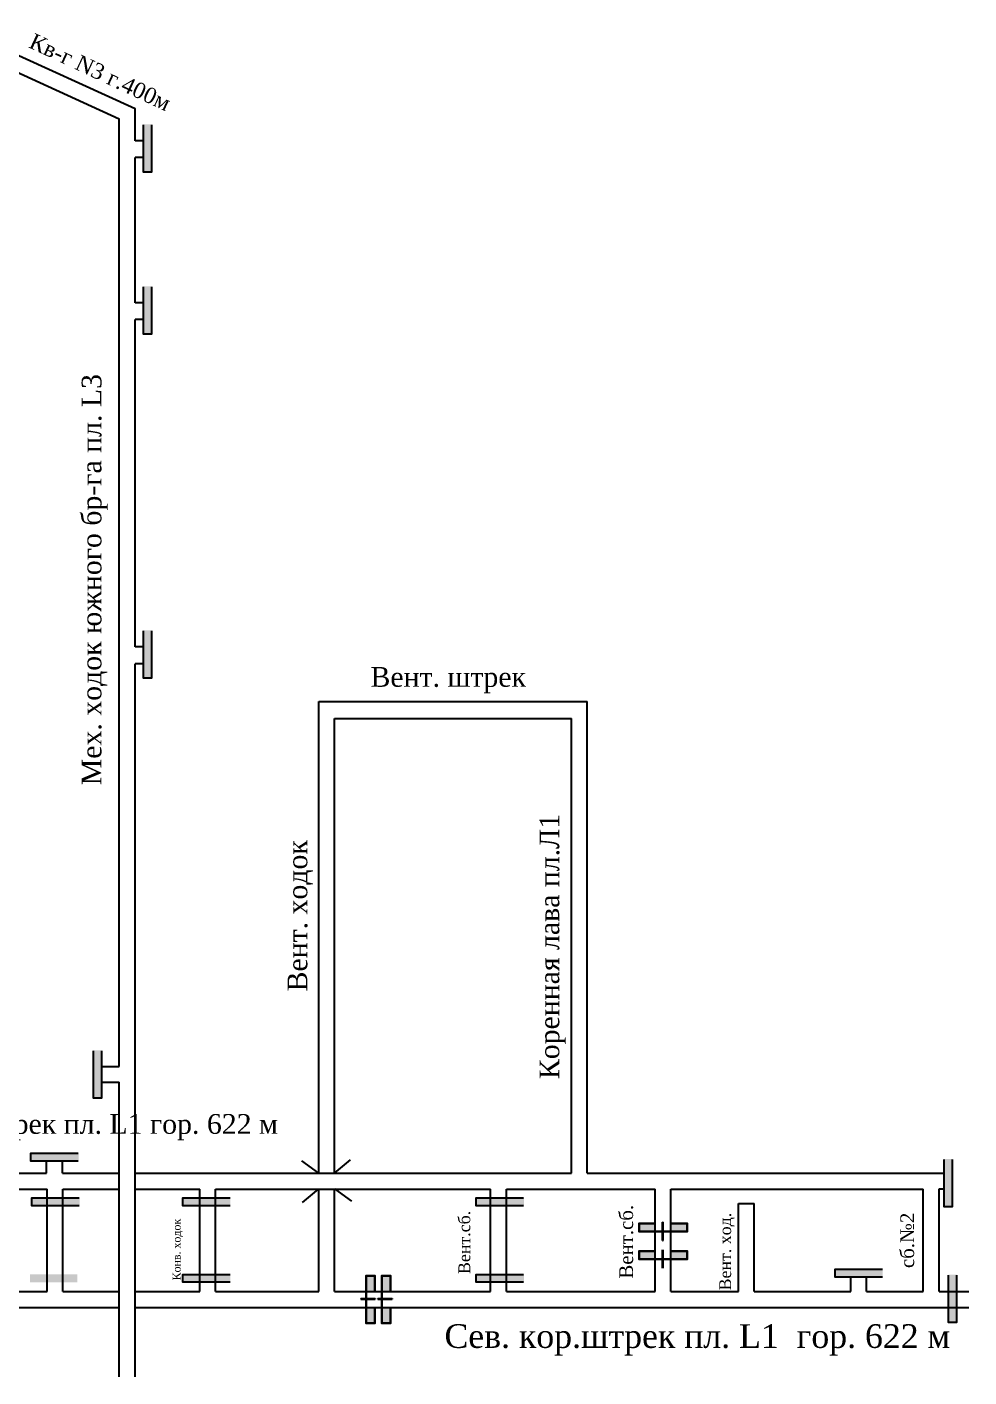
# Model space of a CAD drawing. Header units: millimetres. Extents: x -1074 to 155, y -349 to 354.
# Drawn here: x -84.2 to 154.6, y -325.3 to 16.9 of the extents above; entities that cross this region are included whole.
import ezdxf

# ---------------------------------------------------------------- set-up
doc = ezdxf.new("R2010")
doc.units = ezdxf.units.MM
doc.layers.add('Двери', color=7, linetype='Continuous')
doc.layers.add('Перемычки', color=7, linetype='Continuous')
doc.styles.get("Standard").update_dxf_attribs({"font": 'TIMES.TTF', "height": 10})

msp = doc.modelspace()

# ---------------------------------------------------------------- hatches: boundary and pattern name
h = msp.add_hatch(color=256)
h.paths.add_polyline_path([(76.9, -288.46), (77.04, -288.46), (77.04, -286.07), (76.9, -286.07)])
h.paths.add_polyline_path([(76.9, -290.75), (77.04, -290.75), (77.04, -288.56), (76.9, -288.56)])
h = msp.add_hatch(color=256)
h.paths.add_polyline_path([(76.9, -295.47), (77.04, -295.47), (77.04, -293.09), (76.9, -293.09)])
h.paths.add_polyline_path([(76.9, -297.77), (77.04, -297.77), (77.04, -295.57), (76.9, -295.57)])
at = {"layer": 'Двери'}
h = msp.add_hatch(color=256, dxfattribs=at)
h.paths.add_polyline_path([(75.03, -286.36), (70.93, -286.36), (70.93, -288.56), (75.03, -288.56), (75.03, -288.46), (71.03, -288.46), (71.03, -286.46), (75.03, -286.46)])
h.paths.add_polyline_path([(79.03, -288.46), (75.03, -288.46), (75.03, -288.56), (79.03, -288.56)])
h.paths.add_polyline_path([(83.13, -286.36), (79.03, -286.36), (79.03, -286.46), (83.03, -286.46), (83.03, -288.46), (79.03, -288.46), (79.03, -288.56), (83.13, -288.56)])
h = msp.add_hatch(color=3, dxfattribs=at)
h.paths.add_polyline_path([(71.03, -286.46), (71.03, -288.46), (75.03, -288.46), (75.03, -286.46)])
h.paths.add_polyline_path([(83.03, -288.46), (83.03, -286.46), (79.03, -286.46), (79.03, -288.46)])
h = msp.add_hatch(color=256, dxfattribs=at)
h.paths.add_polyline_path([(75.03, -293.37), (70.93, -293.37), (70.93, -295.57), (75.03, -295.57), (75.03, -295.47), (71.03, -295.47), (71.03, -293.47), (75.03, -293.47)])
h.paths.add_polyline_path([(79.03, -295.47), (75.03, -295.47), (75.03, -295.57), (79.03, -295.57)])
h.paths.add_polyline_path([(83.13, -293.37), (79.03, -293.37), (79.03, -293.47), (83.03, -293.47), (83.03, -295.47), (79.03, -295.47), (79.03, -295.57), (83.13, -295.57)])
h = msp.add_hatch(color=3, dxfattribs=at)
h.paths.add_polyline_path([(71.03, -293.47), (71.03, -295.47), (75.03, -295.47), (75.03, -293.47)])
h.paths.add_polyline_path([(83.03, -295.47), (83.03, -293.47), (79.03, -293.47), (79.03, -295.47)])
h = msp.add_hatch(color=256, dxfattribs=at)
h.paths.add_polyline_path([(3.95, -303.67), (3.95, -299.57), (1.75, -299.57), (1.75, -303.67), (1.85, -303.67), (1.85, -299.67), (3.85, -299.67), (3.85, -303.67)])
h.paths.add_polyline_path([(1.85, -307.67), (1.85, -303.67), (1.75, -303.67), (1.75, -307.67)])
h.paths.add_polyline_path([(3.95, -311.77), (3.95, -307.67), (3.85, -307.67), (3.85, -311.67), (1.85, -311.67), (1.85, -307.67), (1.75, -307.67), (1.75, -311.77)])
h = msp.add_hatch(color=3, dxfattribs=at)
h.paths.add_polyline_path([(3.85, -299.67), (1.85, -299.67), (1.85, -303.67), (3.85, -303.67)])
h.paths.add_polyline_path([(1.85, -311.67), (3.85, -311.67), (3.85, -307.67), (1.85, -307.67)])
h = msp.add_hatch(color=256, dxfattribs=at)
h.paths.add_polyline_path([(7.95, -303.67), (7.95, -299.57), (5.75, -299.57), (5.75, -303.67), (5.85, -303.67), (5.85, -299.67), (7.85, -299.67), (7.85, -303.67)])
h.paths.add_polyline_path([(5.85, -307.67), (5.85, -303.67), (5.75, -303.67), (5.75, -307.67)])
h.paths.add_polyline_path([(7.95, -311.77), (7.95, -307.67), (7.85, -307.67), (7.85, -311.67), (5.85, -311.67), (5.85, -307.67), (5.75, -307.67), (5.75, -311.77)])
h = msp.add_hatch(color=3, dxfattribs=at)
h.paths.add_polyline_path([(7.85, -299.67), (5.85, -299.67), (5.85, -303.67), (7.85, -303.67)])
h.paths.add_polyline_path([(5.85, -311.67), (7.85, -311.67), (7.85, -307.67), (5.85, -307.67)])
at = {"layer": 'Перемычки'}
h = msp.add_hatch(color=256, dxfattribs=at)
h.paths.add_polyline_path([(-52.55, -19.98), (-52.55, -15.88), (-52.65, -15.88), (-52.65, -19.88), (-54.65, -19.88), (-54.65, -15.88), (-54.75, -15.88), (-54.75, -19.98)])
h.paths.add_polyline_path([(-52.65, -15.88), (-52.55, -15.88), (-52.55, -7.78), (-54.75, -7.78), (-54.75, -15.88), (-54.65, -15.88), (-54.65, -7.88), (-52.65, -7.88)])
h = msp.add_hatch(color=3, dxfattribs=at)
h.paths.add_polyline_path([(-54.65, -19.88), (-52.65, -19.88), (-52.65, -15.88), (-54.65, -15.88)])
h.paths.add_polyline_path([(-52.65, -11.88), (-54.65, -11.88), (-54.65, -15.88), (-52.65, -15.88)])
h.paths.add_polyline_path([(-52.65, -11.88), (-52.65, -7.88), (-54.65, -7.88), (-54.65, -11.88)])
h = msp.add_hatch(color=256, dxfattribs=at)
h.paths.add_polyline_path([(-52.55, -61.06), (-52.55, -56.96), (-52.65, -56.96), (-52.65, -60.96), (-54.65, -60.96), (-54.65, -56.96), (-54.75, -56.96), (-54.75, -61.06)])
h.paths.add_polyline_path([(-52.65, -56.96), (-52.55, -56.96), (-52.55, -48.86), (-54.75, -48.86), (-54.75, -56.96), (-54.65, -56.96), (-54.65, -48.96), (-52.65, -48.96)])
h = msp.add_hatch(color=3, dxfattribs=at)
h.paths.add_polyline_path([(-54.65, -60.96), (-52.65, -60.96), (-52.65, -56.96), (-54.65, -56.96)])
h.paths.add_polyline_path([(-52.65, -52.96), (-54.65, -52.96), (-54.65, -56.96), (-52.65, -56.96)])
h.paths.add_polyline_path([(-52.65, -52.96), (-52.65, -48.96), (-54.65, -48.96), (-54.65, -52.96)])
h = msp.add_hatch(color=256, dxfattribs=at)
h.paths.add_polyline_path([(-52.55, -148.28), (-52.55, -144.18), (-52.65, -144.18), (-52.65, -148.18), (-54.65, -148.18), (-54.65, -144.18), (-54.75, -144.18), (-54.75, -148.28)])
h.paths.add_polyline_path([(-52.65, -144.18), (-52.55, -144.18), (-52.55, -136.08), (-54.75, -136.08), (-54.75, -144.18), (-54.65, -144.18), (-54.65, -136.18), (-52.65, -136.18)])
h = msp.add_hatch(color=3, dxfattribs=at)
h.paths.add_polyline_path([(-54.65, -148.18), (-52.65, -148.18), (-52.65, -144.18), (-54.65, -144.18)])
h.paths.add_polyline_path([(-52.65, -140.18), (-54.65, -140.18), (-54.65, -144.18), (-52.65, -144.18)])
h.paths.add_polyline_path([(-52.65, -140.18), (-52.65, -136.18), (-54.65, -136.18), (-54.65, -140.18)])
h = msp.add_hatch(color=256, dxfattribs=at)
h.paths.add_polyline_path([(-65.23, -254.74), (-65.23, -250.64), (-65.33, -250.64), (-65.33, -254.64), (-67.33, -254.64), (-67.33, -250.64), (-67.43, -250.64), (-67.43, -254.74)])
h.paths.add_polyline_path([(-65.33, -250.64), (-65.23, -250.64), (-65.23, -242.54), (-67.43, -242.54), (-67.43, -250.64), (-67.33, -250.64), (-67.33, -242.64), (-65.33, -242.64)])
h = msp.add_hatch(color=3, dxfattribs=at)
h.paths.add_polyline_path([(-67.33, -254.64), (-65.33, -254.64), (-65.33, -250.64), (-67.33, -250.64)])
h.paths.add_polyline_path([(-65.33, -246.64), (-67.33, -246.64), (-67.33, -250.64), (-65.33, -250.64)])
h.paths.add_polyline_path([(-65.33, -246.64), (-65.33, -242.64), (-67.33, -242.64), (-67.33, -246.64)])
h = msp.add_hatch(color=256, dxfattribs=at)
h.paths.add_polyline_path([(-83.33, -270.72), (-79.23, -270.73), (-79.23, -270.63), (-83.23, -270.62), (-83.23, -268.62), (-79.23, -268.63), (-79.23, -268.53), (-83.33, -268.52)])
h.paths.add_polyline_path([(-79.23, -270.63), (-79.23, -270.73), (-71.13, -270.74), (-71.13, -268.54), (-79.23, -268.53), (-79.23, -268.63), (-71.23, -268.64), (-71.23, -270.64)])
h = msp.add_hatch(color=3, dxfattribs=at)
h.paths.add_polyline_path([(-83.23, -268.62), (-83.23, -270.62), (-79.23, -270.63), (-79.23, -268.63)])
h.paths.add_polyline_path([(-75.23, -270.63), (-75.23, -268.63), (-79.23, -268.63), (-79.23, -270.63)])
h.paths.add_polyline_path([(-75.23, -270.63), (-71.23, -270.64), (-71.23, -268.64), (-75.23, -268.63)])
h = msp.add_hatch(color=256, dxfattribs=at)
h.paths.add_polyline_path([(150.4, -282.32), (150.4, -278.22), (150.3, -278.22), (150.3, -282.22), (148.3, -282.22), (148.3, -278.22), (148.2, -278.22), (148.2, -282.32)])
h.paths.add_polyline_path([(150.3, -278.22), (150.4, -278.22), (150.4, -270.12), (148.2, -270.12), (148.2, -278.22), (148.3, -278.22), (148.3, -270.22), (150.3, -270.22)])
h = msp.add_hatch(color=3, dxfattribs=at)
h.paths.add_polyline_path([(148.3, -282.22), (150.3, -282.22), (150.3, -278.22), (148.3, -278.22)])
h.paths.add_polyline_path([(150.3, -274.22), (148.3, -274.22), (148.3, -278.22), (150.3, -278.22)])
h.paths.add_polyline_path([(150.3, -274.22), (150.3, -270.22), (148.3, -270.22), (148.3, -274.22)])
h = msp.add_hatch(color=256, dxfattribs=at)
h.paths.add_polyline_path([(-83.05, -282.05), (-78.95, -282.05), (-78.95, -281.95), (-82.95, -281.95), (-82.95, -279.95), (-78.95, -279.95), (-78.95, -279.85), (-83.05, -279.85)])
h.paths.add_polyline_path([(-78.95, -281.95), (-78.95, -282.05), (-70.85, -282.05), (-70.85, -279.85), (-78.95, -279.85), (-78.95, -279.95), (-70.95, -279.95), (-70.95, -281.95)])
h = msp.add_hatch(color=3, dxfattribs=at)
h.paths.add_polyline_path([(-82.95, -279.95), (-82.95, -281.95), (-78.95, -281.95), (-78.95, -279.95)])
h.paths.add_polyline_path([(-74.95, -281.95), (-74.95, -279.95), (-78.95, -279.95), (-78.95, -281.95)])
h.paths.add_polyline_path([(-74.95, -281.95), (-70.95, -281.95), (-70.95, -279.95), (-74.95, -279.95)])
h = msp.add_hatch(color=256, dxfattribs=at)
h.paths.add_polyline_path([(-44.81, -282.05), (-40.71, -282.05), (-40.71, -281.95), (-44.71, -281.95), (-44.71, -279.95), (-40.71, -279.95), (-40.71, -279.85), (-44.81, -279.85)])
h.paths.add_polyline_path([(-40.71, -281.95), (-40.71, -282.05), (-32.61, -282.05), (-32.61, -279.85), (-40.71, -279.85), (-40.71, -279.95), (-32.71, -279.95), (-32.71, -281.95)])
h = msp.add_hatch(color=3, dxfattribs=at)
h.paths.add_polyline_path([(-44.71, -279.95), (-44.71, -281.95), (-40.71, -281.95), (-40.71, -279.95)])
h.paths.add_polyline_path([(-36.71, -281.95), (-36.71, -279.95), (-40.71, -279.95), (-40.71, -281.95)])
h.paths.add_polyline_path([(-36.71, -281.95), (-32.71, -281.95), (-32.71, -279.95), (-36.71, -279.95)])
h = msp.add_hatch(color=256, dxfattribs=at)
h.paths.add_polyline_path([(29.58, -282.05), (33.68, -282.05), (33.68, -281.95), (29.68, -281.95), (29.68, -279.95), (33.68, -279.95), (33.68, -279.85), (29.58, -279.85)])
h.paths.add_polyline_path([(33.68, -281.95), (33.68, -282.05), (41.78, -282.05), (41.78, -279.85), (33.68, -279.85), (33.68, -279.95), (41.68, -279.95), (41.68, -281.95)])
h = msp.add_hatch(color=3, dxfattribs=at)
h.paths.add_polyline_path([(29.68, -279.95), (29.68, -281.95), (33.68, -281.95), (33.68, -279.95)])
h.paths.add_polyline_path([(37.68, -281.95), (37.68, -279.95), (33.68, -279.95), (33.68, -281.95)])
h.paths.add_polyline_path([(37.68, -281.95), (41.68, -281.95), (41.68, -279.95), (37.68, -279.95)])
h = msp.add_hatch(color=3, dxfattribs=at)
h.paths.add_polyline_path([(-83.4, -299.33), (-83.4, -301.33), (-79.4, -301.33), (-79.4, -299.33)])
h.paths.add_polyline_path([(-75.4, -301.33), (-75.4, -299.33), (-79.4, -299.33), (-79.4, -301.33)])
h.paths.add_polyline_path([(-75.4, -301.33), (-71.4, -301.33), (-71.4, -299.33), (-75.4, -299.33)])
h = msp.add_hatch(color=256, dxfattribs=at)
h.paths.add_polyline_path([(-44.81, -301.43), (-40.71, -301.43), (-40.71, -301.33), (-44.71, -301.33), (-44.71, -299.33), (-40.71, -299.33), (-40.71, -299.23), (-44.81, -299.23)])
h.paths.add_polyline_path([(-40.71, -301.33), (-40.71, -301.43), (-32.61, -301.43), (-32.61, -299.23), (-40.71, -299.23), (-40.71, -299.33), (-32.71, -299.33), (-32.71, -301.33)])
h = msp.add_hatch(color=3, dxfattribs=at)
h.paths.add_polyline_path([(-44.71, -299.33), (-44.71, -301.33), (-40.71, -301.33), (-40.71, -299.33)])
h.paths.add_polyline_path([(-36.71, -301.33), (-36.71, -299.33), (-40.71, -299.33), (-40.71, -301.33)])
h.paths.add_polyline_path([(-36.71, -301.33), (-32.71, -301.33), (-32.71, -299.33), (-36.71, -299.33)])
h = msp.add_hatch(color=256, dxfattribs=at)
h.paths.add_polyline_path([(29.58, -301.43), (33.68, -301.43), (33.68, -301.33), (29.68, -301.33), (29.68, -299.33), (33.68, -299.33), (33.68, -299.23), (29.58, -299.23)])
h.paths.add_polyline_path([(33.68, -301.33), (33.68, -301.43), (41.78, -301.43), (41.78, -299.23), (33.68, -299.23), (33.68, -299.33), (41.68, -299.33), (41.68, -301.33)])
h = msp.add_hatch(color=3, dxfattribs=at)
h.paths.add_polyline_path([(29.68, -299.33), (29.68, -301.33), (33.68, -301.33), (33.68, -299.33)])
h.paths.add_polyline_path([(37.68, -301.33), (37.68, -299.33), (33.68, -299.33), (33.68, -301.33)])
h.paths.add_polyline_path([(37.68, -301.33), (41.68, -301.33), (41.68, -299.33), (37.68, -299.33)])
h = msp.add_hatch(color=256, dxfattribs=at)
h.paths.add_polyline_path([(120.5, -300.1), (124.6, -300.1), (124.6, -300), (120.6, -300), (120.6, -298), (124.6, -298), (124.6, -297.9), (120.5, -297.9)])
h.paths.add_polyline_path([(124.6, -300), (124.6, -300.1), (132.7, -300.1), (132.7, -297.9), (124.6, -297.9), (124.6, -298), (132.6, -298), (132.6, -300)])
h = msp.add_hatch(color=3, dxfattribs=at)
h.paths.add_polyline_path([(120.6, -298), (120.6, -300), (124.6, -300), (124.6, -298)])
h.paths.add_polyline_path([(128.6, -300), (128.6, -298), (124.6, -298), (124.6, -300)])
h.paths.add_polyline_path([(128.6, -300), (132.6, -300), (132.6, -298), (128.6, -298)])
h = msp.add_hatch(color=256, dxfattribs=at)
h.paths.add_polyline_path([(151.5, -311.62), (151.5, -307.52), (151.4, -307.52), (151.4, -311.52), (149.4, -311.52), (149.4, -307.52), (149.3, -307.52), (149.3, -311.62)])
h.paths.add_polyline_path([(151.4, -307.52), (151.5, -307.52), (151.5, -299.42), (149.3, -299.42), (149.3, -307.52), (149.4, -307.52), (149.4, -299.52), (151.4, -299.52)])
h = msp.add_hatch(color=3, dxfattribs=at)
h.paths.add_polyline_path([(149.4, -311.52), (151.4, -311.52), (151.4, -307.52), (149.4, -307.52)])
h.paths.add_polyline_path([(151.4, -303.52), (149.4, -303.52), (149.4, -307.52), (151.4, -307.52)])
h.paths.add_polyline_path([(151.4, -303.52), (151.4, -299.52), (149.4, -299.52), (149.4, -303.52)])

# ---------------------------------------------------------------- linework, layer by layer
for p, q in [((-111.77, 16.89), (-60.81, -6.36)), ((-102.13, 16.89), (-56.81, -3.79)), ((-60.81, -48.63), (-60.81, -6.36)), ((-56.81, -11.94), (-56.81, -3.79)), ((-54.65, -11.94), (-56.81, -11.94)), ((-54.65, -16.21), (-56.81, -16.21)), ((-56.81, -53.02), (-56.81, -16.21)), ((-60.81, -70.07), (-60.81, -48.62)), ((-54.65, -53.02), (-56.81, -53.02)), ((-56.81, -71.98), (-56.81, -57.29)), ((-54.65, -57.29), (-56.81, -57.29)), ((-60.81, -246.64), (-60.81, -70.07)), ((-56.81, -140.24), (-56.81, -71.98)), ((-54.65, -140.24), (-56.81, -140.24)), ((-56.81, -325.34), (-56.81, -144.51)), ((-54.65, -144.51), (-56.81, -144.51)), ((-10.26, -273.69), (-10.26, -154.11)), ((-10.26, -154.11), (57.82, -154.11)), ((57.82, -273.69), (57.82, -154.11)), ((-6.26, -273.69), (-6.26, -158.42)), ((-6.26, -158.42), (53.82, -158.42)), ((53.82, -273.69), (53.82, -158.42)), ((-65.33, -246.64), (-60.81, -246.64)), ((-65.33, -250.64), (-60.81, -250.64)), ((-60.81, -325.34), (-60.81, -250.64)), ((-6.26, -273.69), (-2.19, -270.28)), ((-92.83, -273.69), (-79.2, -273.69)), ((-79.2, -273.69), (-79.2, -270.63)), ((-75.2, -273.69), (-75.2, -270.63)), ((-75.2, -273.69), (-60.81, -273.69)), ((-56.81, -273.69), (-6.26, -273.69)), ((-14.64, -270.58), (-10.31, -273.66)), ((-6.26, -273.69), (37.15, -273.69)), ((-6.26, -273.69), (-6.13, -273.69)), ((36.93, -273.69), (53.82, -273.69)), ((57.82, -273.69), (148.3, -273.69)), ((-141.77, -277.69), (-79.11, -277.69)), ((-79.11, -303.69), (-79.11, -277.69)), ((-75.11, -303.69), (-75.11, -277.69)), ((-75.11, -277.69), (-71.99, -277.69)), ((-71.99, -277.69), (-60.81, -277.69)), ((-56.81, -277.69), (-40.41, -277.69)), ((-40.42, -303.69), (-40.41, -277.69)), ((-36.42, -303.69), (-36.41, -277.69)), ((-36.41, -277.69), (-6.26, -277.69)), ((-14.38, -281.14), (-10.31, -277.72)), ((-10.26, -303.69), (-10.26, -277.69)), ((-6.28, -277.67), (-1.95, -280.75)), ((-6.26, -277.69), (-1.18, -277.69)), ((-6.26, -277.69), (14.58, -277.69)), ((-6.26, -303.69), (-6.26, -277.69)), ((-1.18, -277.69), (10.58, -277.69)), ((14.58, -277.69), (33.32, -277.69)), ((33.32, -303.69), (33.32, -277.69)), ((37.32, -303.69), (37.32, -277.69)), ((37.32, -277.69), (41.15, -277.69)), ((41.15, -277.69), (52.01, -277.69)), ((51.73, -277.69), (75.03, -277.69)), ((75.03, -303.69), (75.03, -277.69)), ((79.03, -303.69), (79.03, -277.69)), ((79.03, -277.69), (142.96, -277.69)), ((142.96, -303.69), (142.96, -277.69)), ((146.96, -303.69), (146.96, -277.68)), ((146.96, -277.68), (148.27, -277.68)), ((96.13, -303.69), (96.13, -281.32)), ((96.13, -281.32), (100.13, -281.32)), ((100.13, -303.69), (100.13, -281.32)), ((76.9, -286.07), (77.04, -286.07)), ((76.9, -293.46), (77.04, -293.46)), ((124.6, -303.69), (124.6, -300)), ((128.6, -303.69), (128.6, -300)), ((-133.99, -303.69), (-79.11, -303.69)), ((-75.11, -303.69), (-71.99, -303.69)), ((-71.99, -303.69), (-60.81, -303.69)), ((-56.81, -303.69), (-40.42, -303.69)), ((-36.42, -303.69), (-19.73, -303.69)), ((-21.26, -303.69), (-10.26, -303.69)), ((-6.26, -303.69), (10.58, -303.69)), ((-6.26, -303.69), (14.58, -303.69)), ((14.58, -303.69), (33.32, -303.69)), ((37.32, -303.69), (41.05, -303.69)), ((41.15, -303.69), (52.01, -303.69)), ((51.37, -303.69), (75.03, -303.69)), ((79.03, -303.69), (84.03, -303.69)), ((83.67, -303.69), (94.27, -303.69)), ((93.41, -303.69), (93.45, -303.69)), ((93.45, -303.69), (96.13, -303.69)), ((100.13, -303.69), (124.6, -303.69)), ((128.6, -303.69), (142.96, -303.69)), ((146.96, -303.69), (154.55, -303.69)), ((-125.6, -307.69), (-71.99, -307.69)), ((-71.99, -307.69), (-60.81, -307.69)), ((-56.81, -307.69), (14.58, -307.69)), ((14.58, -307.69), (41.15, -307.69)), ((41.15, -307.69), (154.54, -307.69))]:
    msp.add_line(p, q)
at = {"layer": 'Двери'}
for p, q in [((76.9, -290.75), (76.9, -286.07)), ((77.04, -290.75), (77.04, -286.07)), ((76.9, -290.75), (77.04, -290.75)), ((76.9, -297.77), (76.9, -293.09)), ((77.04, -297.76), (77.04, -293.09)), ((0.42, -305.46), (4.08, -305.46)), ((0.42, -305.46), (4.08, -305.46)), ((0.42, -305.46), (4.08, -305.46)), ((0.42, -305.46), (4.08, -305.46)), ((0.42, -305.46), (0.42, -305.6)), ((0.42, -305.47), (4.08, -305.47)), ((0.42, -305.48), (4.08, -305.48)), ((0.42, -305.49), (4.08, -305.49)), ((0.42, -305.5), (4.08, -305.5)), ((0.42, -305.51), (4.08, -305.51)), ((0.42, -305.52), (4.08, -305.52)), ((0.42, -305.53), (4.08, -305.53)), ((0.42, -305.54), (4.08, -305.54)), ((0.42, -305.55), (4.08, -305.55)), ((0.42, -305.56), (4.08, -305.56)), ((0.42, -305.57), (4.08, -305.57)), ((0.42, -305.58), (4.08, -305.58)), ((0.42, -305.59), (4.08, -305.59)), ((0.42, -305.6), (4.08, -305.6)), ((4.08, -305.46), (4.08, -305.6)), ((4.69, -305.46), (8.35, -305.46)), ((4.69, -305.46), (4.69, -305.6)), ((4.69, -305.46), (8.35, -305.46)), ((4.69, -305.46), (8.35, -305.46)), ((4.69, -305.46), (8.35, -305.46)), ((4.69, -305.47), (8.35, -305.47)), ((4.69, -305.48), (8.35, -305.48)), ((4.69, -305.49), (8.35, -305.49)), ((4.69, -305.5), (8.35, -305.5)), ((4.69, -305.51), (8.35, -305.51)), ((4.69, -305.52), (8.35, -305.52)), ((4.69, -305.53), (8.35, -305.53)), ((4.69, -305.54), (8.35, -305.54)), ((4.69, -305.55), (8.35, -305.55)), ((4.69, -305.56), (8.35, -305.56)), ((4.69, -305.57), (8.35, -305.57)), ((4.69, -305.58), (8.35, -305.58)), ((4.69, -305.59), (8.35, -305.59)), ((4.69, -305.6), (8.35, -305.6)), ((8.35, -305.46), (8.35, -305.6))]:
    msp.add_line(p, q, dxfattribs=at)
for points in [[(79.03, -286.36), (83.13, -286.36), (83.13, -288.56), (70.93, -288.56), (70.93, -286.36), (75.03, -286.36)], [(79.03, -286.46), (83.03, -286.46), (83.03, -288.46), (71.03, -288.46), (71.03, -286.46), (75.03, -286.46)], [(79.03, -293.37), (83.13, -293.37), (83.13, -295.57), (70.93, -295.57), (70.93, -293.37), (75.03, -293.37)], [(79.03, -293.47), (83.03, -293.47), (83.03, -295.47), (71.03, -295.47), (71.03, -293.47), (75.03, -293.47)], [(3.95, -307.67), (3.95, -311.77), (1.75, -311.77), (1.75, -299.57), (3.95, -299.57), (3.95, -303.67)], [(3.85, -307.67), (3.85, -311.67), (1.85, -311.67), (1.85, -299.67), (3.85, -299.67), (3.85, -303.67)], [(7.95, -307.67), (7.95, -311.77), (5.75, -311.77), (5.75, -299.57), (7.95, -299.57), (7.95, -303.67)], [(7.85, -307.67), (7.85, -311.67), (5.85, -311.67), (5.85, -299.67), (7.85, -299.67), (7.85, -303.67)]]:
    msp.add_lwpolyline(points, dxfattribs=at)
at = {"layer": 'Перемычки'}
for points in [[(-52.65, -7.88), (-52.65, -19.88), (-54.65, -19.88), (-54.65, -7.88)], [(-52.65, -48.96), (-52.65, -60.96), (-54.65, -60.96), (-54.65, -48.96)], [(-52.65, -136.18), (-52.65, -148.18), (-54.65, -148.18), (-54.65, -136.18)], [(-65.33, -242.64), (-65.33, -254.64), (-67.33, -254.64), (-67.33, -242.64)], [(-71.23, -270.64), (-83.23, -270.62), (-83.23, -268.62), (-71.23, -268.64)], [(150.3, -270.22), (150.3, -282.22), (148.3, -282.22), (148.3, -270.22)], [(-70.95, -281.95), (-82.95, -281.95), (-82.95, -279.95), (-70.95, -279.95)], [(-32.71, -281.95), (-44.71, -281.95), (-44.71, -279.95), (-32.71, -279.95)], [(41.68, -281.95), (29.68, -281.95), (29.68, -279.95), (41.68, -279.95)], [(-32.71, -301.33), (-44.71, -301.33), (-44.71, -299.33), (-32.71, -299.33)], [(41.68, -301.33), (29.68, -301.33), (29.68, -299.33), (41.68, -299.33)], [(132.6, -300), (120.6, -300), (120.6, -298), (132.6, -298)], [(151.4, -299.52), (151.4, -311.52), (149.4, -311.52), (149.4, -299.52)]]:
    msp.add_lwpolyline(points, dxfattribs=at)

# ---------------------------------------------------------------- texts
for s, height, rotation, p in [('Кв-г N3 г.400м', 4, 335, (-84.01, 11.81)), ('Мех. ходок южного бр-га пл. L3', 5, 90, (-65.33, -175.32)), ('Коренная лава пл.Л1', 5, 90, (50.71, -249.82)), ('Вент. ходок', 5, 90, (-13.15, -227.59)), ('Вент.сб.', 3, 90, (28.15, -299.23)), ('Вент.сб.', 3.5, 90, (69.42, -300.4)), ('Вент. ход.', 3, 90, (94.26, -303.39)), ('сб.№2', 3.5, 90, (140.65, -297.73)), ('Конв. ходок', 2, 90, (-45.25, -300.85))]:
    msp.add_text(s, height=height, rotation=rotation).set_placement(p)
for s, height, p in [('Вент. штрек', 5, (2.87, -150.37)), ('Сев. групп. штрек пл. L1 гор. 622 м', 5, (-134.92, -263.69)), ('Сев. кор.штрек пл. L1  гор. 622 м', 6, (21.62, -317.97))]:
    msp.add_text(s, height=height).set_placement(p)

doc.saveas('drawing.dxf')
